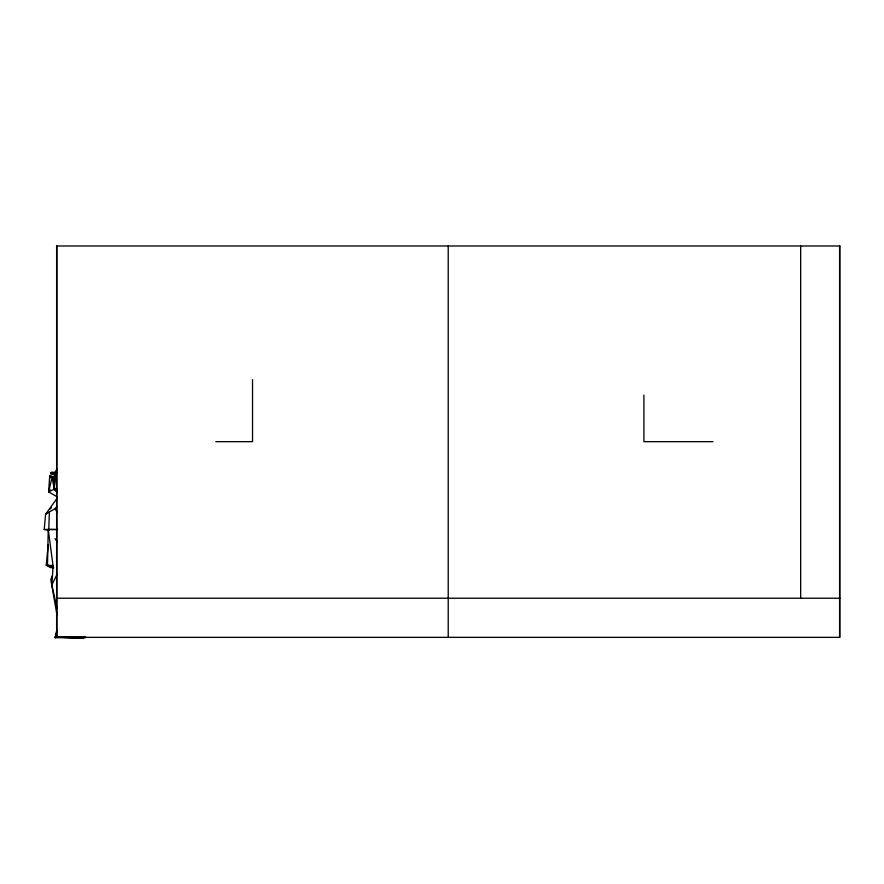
<?xml version="1.0" encoding="UTF-8"?>
<svg xmlns="http://www.w3.org/2000/svg" width="884" height="884" viewBox="0 0 884 884"><rect width="100%" height="100%" fill="white"/><g stroke="black" fill="none" stroke-linecap="round" stroke-linejoin="round"><path stroke-width="1.33" d="M53.758 567.826L47.504 565.451L48.233 529.461L57.04 529.56M56.819 492.101L53.957 489.471L54.421 473.504L56.278 473.868M48.775 529.229L49.394 511.947L54.919 508.797L56.598 506.753M56.642 496.543L48.642 491.847L49.714 475.614L54.267 473.625M57.051 608.678L51.836 584.876L53.106 566.125L48.233 529.461M49.128 530.334L44.2 529.45L45.625 514.212L57.051 498.333M53.217 567.683L50.598 567.65L46.244 565.174L48.211 544.765M56.907 629.684L55.106 637.707L62.499 637.32M50.753 477.879L49.714 475.614L52.09 477.238L54.255 489.15L48.642 491.847L52.09 477.238L55.847 475.758M57.129 631.121L55.106 637.707L56.797 635.839M56.852 469.846L55.891 472.387L54.709 472.332L55.372 472.443L56.819 469.072M52.311 575.804L50.819 579.617L56.974 614.866M85.66 636.823L85.151 637.839L58.753 637.276L61.383 636.9M51.836 584.876L57.184 574.158M53.957 489.471L56.344 473.946L54.421 473.504M48.642 491.847L49.99 489.471M50.83 473.073L51.692 472.343L56.532 472.553L50.83 473.073L51.692 472.343L56.244 473.338M49.637 509.449L51.405 507.792M45.625 514.212L49.394 511.947M57.405 636.524L54.941 637.441L83.439 638.016L60.985 637.386M84.477 636.9L58.753 637.276M51.482 472.686L56.907 472.509M215.818 441.668L252.537 441.668L252.537 379.656M712.979 441.668L643.906 441.668L643.906 395.126M56.631 598.225L839.8 598.225M44.2 529.45L57.571 529.472M46.244 565.174L53.084 565.528M57.084 488.509L54.532 488.377L57.173 491.416M47.504 565.451L53.106 566.125M79.781 636.767L82.234 637.828L79.958 636.756M54.764 480.145L52.09 477.238L54.101 480.808M54.919 508.797L57.228 512.057M54.996 538.599L57.272 542.036M839.59 245.984L839.59 637.353M800.661 245.984L800.661 598.225M448.221 245.984L448.221 637.353M56.841 245.984L56.841 637.353M839.8 245.984L56.631 245.984L56.631 637.353L839.8 637.353L839.8 245.984"/></g></svg>
